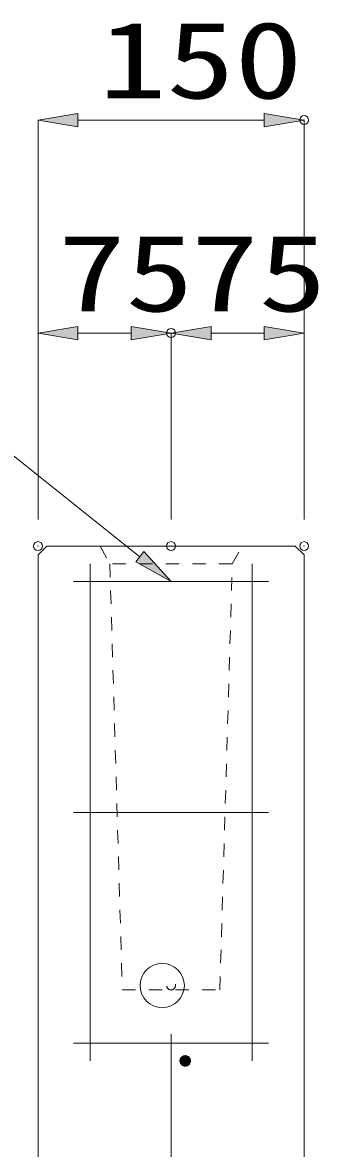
# Model space of a CAD drawing. Units: millimetres, scale not verified. Extents: x 0 to 6300, y 0 to 4455.
# Drawn here: x 3972 to 4139, y 1438 to 2072 of the extents above; entities that cross this region are included whole.
import ezdxf
from ezdxf.enums import TextEntityAlignment as Align

# ---------------------------------------------------------------- set-up
doc = ezdxf.new("R2010")
doc.units = ezdxf.units.MM
doc.header["$LTSCALE"] = 10
doc.header["$PDMODE"] = 32
doc.header["$PDSIZE"] = 5
doc.linetypes.add('USER1', pattern=[1.5, 0.75, -0.75])
for name, color, linetype, lineweight in [('Defpoints_2', 7, 'Continuous', 13), ('S-1', 2, 'USER1', 13), ('S-2', 3, 'Continuous', 13), ('S-Dim', 1, 'Continuous', 13), ('S-Txt', 7, 'Continuous', 13)]:
    doc.layers.add(name, color=color, linetype=linetype, lineweight=lineweight)
doc.styles.add('ＭＳ ゴシック', font='')
doc.styles.get('ＭＳ ゴシック').set_extended_font_data('MS Gothic')

msp = doc.modelspace()

# ---------------------------------------------------------------- hatches: boundary and pattern name
at = {"layer": 'S-2'}
for points in [[(4066.5, 1487.5), (4066.48, 1487.88), (4066.41, 1488.25), (4066.29, 1488.6), (4066.13, 1488.95), (4065.93, 1489.26), (4065.69, 1489.55), (4065.41, 1489.81), (4065.11, 1490.03), (4064.78, 1490.21), (4064.43, 1490.35), (4064.06, 1490.45), (4063.69, 1490.49), (4063.31, 1490.49), (4062.94, 1490.45), (4062.57, 1490.35), (4062.22, 1490.21), (4061.89, 1490.03), (4061.59, 1489.81), (4061.31, 1489.55), (4061.07, 1489.26), (4060.87, 1488.95), (4060.71, 1488.6), (4060.59, 1488.25), (4060.52, 1487.88), (4060.5, 1487.5), (4063.5, 1487.5)], [(4060.5, 1487.5), (4060.52, 1487.12), (4060.59, 1486.75), (4060.71, 1486.4), (4060.87, 1486.05), (4061.07, 1485.74), (4061.31, 1485.45), (4061.59, 1485.19), (4061.89, 1484.97), (4062.22, 1484.79), (4062.57, 1484.65), (4062.94, 1484.55), (4063.31, 1484.51), (4063.69, 1484.51), (4064.06, 1484.55), (4064.43, 1484.65), (4064.78, 1484.79), (4065.11, 1484.97), (4065.41, 1485.19), (4065.69, 1485.45), (4065.93, 1485.74), (4066.13, 1486.05), (4066.29, 1486.4), (4066.41, 1486.75), (4066.48, 1487.12), (4066.5, 1487.5), (4063.5, 1487.5)]]:
    msp.add_hatch(color=256, dxfattribs=at).paths.add_polyline_path(points)
at = {"layer": 'S-Dim'}
for points in [[(4003, 2021.25), (4003, 2013.75), (3980.5, 2017.5)], [(4108, 2021.25), (4108, 2013.75), (4130.5, 2017.5)], [(4003, 1901.25), (4003, 1893.75), (3980.5, 1897.5)], [(4033, 1901.25), (4033, 1893.75), (4055.5, 1897.5)], [(4078, 1901.25), (4078, 1893.75), (4055.5, 1897.5)], [(4108, 1901.25), (4108, 1893.75), (4130.5, 1897.5)]]:
    msp.add_hatch(color=256, dxfattribs=at).paths.add_polyline_path(points)
at = {"layer": 'S-Txt'}
msp.add_hatch(color=256, dxfattribs=at).paths.add_polyline_path([(4040.23, 1774.45), (4055.5, 1757.5), (4035.56, 1768.58)])

# ---------------------------------------------------------------- linework, layer by layer
at = {"layer": 'Defpoints_2'}
for p in [(4130.5, 2017.5), (4055.5, 1897.5), (4055.5, 1897.5), (3980.5, 1777.5), (3980.5, 1777.5), (3980.5, 1777.5), (3980.5, 1777.5), (4055.5, 1777.5), (4055.5, 1777.5), (4130.5, 1777.5), (4130.5, 1777.5)]:
    msp.add_point(p, dxfattribs=at)
at = {"layer": 'S-1', "linetype": 'Continuous'}
for p, q in [((3980.5, 1772.5), (3985.5, 1777.5)), ((3985.5, 1777.5), (4125.5, 1777.5)), ((4125.5, 1777.5), (4130.5, 1772.5)), ((3980.5, 886.5), (3980.5, 1772.5)), ((4130.5, 1772.5), (4130.5, 997.5))]:
    msp.add_line(p, q, dxfattribs=at)
at = {"layer": 'S-1'}
for p, q in [((4095.5, 1777.5), (4015.5, 1777.5)), ((4015.5, 1777.5), (4021, 1767.5)), ((4090, 1767.5), (4095.5, 1777.5)), ((4021, 1767.5), (4028, 1527.5)), ((4090, 1767.5), (4021, 1767.5)), ((4083, 1527.5), (4090, 1767.5)), ((4028, 1527.5), (4083, 1527.5))]:
    msp.add_line(p, q, dxfattribs=at)
msp.add_circle((4055.5, 1530), 2.5, dxfattribs=at)
at = {"layer": 'S-1', "linetype": 'Continuous'}
msp.add_ellipse((4050.5, 1530), major_axis=(12.5, 0), ratio=0.994308, dxfattribs=at)
at = {"layer": 'S-2'}
for p, q in [((4009.89, 1767.5), (4009.89, 1487.5)), ((4101.11, 1767.5), (4101.11, 1487.5)), ((4110.5, 1757.5), (4000.5, 1757.5)), ((4110.5, 1627.5), (4000.5, 1627.5)), ((4110.5, 1497.5), (4000.5, 1497.5)), ((4055.5, 957.5), (4055.5, 1502.5))]:
    msp.add_line(p, q, dxfattribs=at)
for points in [[(4066.5, 1487.5), (4066.48, 1487.88), (4066.41, 1488.25), (4066.29, 1488.6), (4066.13, 1488.95), (4065.93, 1489.26), (4065.69, 1489.55), (4065.41, 1489.81), (4065.11, 1490.03), (4064.78, 1490.21), (4064.43, 1490.35), (4064.06, 1490.45), (4063.69, 1490.49), (4063.31, 1490.49), (4062.94, 1490.45), (4062.57, 1490.35), (4062.22, 1490.21), (4061.89, 1490.03), (4061.59, 1489.81), (4061.31, 1489.55), (4061.07, 1489.26), (4060.87, 1488.95), (4060.71, 1488.6), (4060.59, 1488.25), (4060.52, 1487.88), (4060.5, 1487.5), (4063.5, 1487.5)], [(4060.5, 1487.5), (4060.52, 1487.12), (4060.59, 1486.75), (4060.71, 1486.4), (4060.87, 1486.05), (4061.07, 1485.74), (4061.31, 1485.45), (4061.59, 1485.19), (4061.89, 1484.97), (4062.22, 1484.79), (4062.57, 1484.65), (4062.94, 1484.55), (4063.31, 1484.51), (4063.69, 1484.51), (4064.06, 1484.55), (4064.43, 1484.65), (4064.78, 1484.79), (4065.11, 1484.97), (4065.41, 1485.19), (4065.69, 1485.45), (4065.93, 1485.74), (4066.13, 1486.05), (4066.29, 1486.4), (4066.41, 1486.75), (4066.48, 1487.12), (4066.5, 1487.5), (4063.5, 1487.5)]]:
    msp.add_lwpolyline(points, close=True, dxfattribs=at)
at = {"layer": 'S-Dim'}
for p, q in [((3980.5, 1792.5), (3980.5, 2017.5)), ((4003, 2017.5), (4108, 2017.5)), ((4130.5, 1792.5), (4130.5, 2017.5)), ((3980.5, 1792.5), (3980.5, 1897.5)), ((4003, 1897.5), (4033, 1897.5)), ((4055.5, 1792.5), (4055.5, 1897.5)), ((4055.5, 1792.5), (4055.5, 1897.5)), ((4108, 1897.5), (4078, 1897.5)), ((4130.5, 1792.5), (4130.5, 1897.5))]:
    msp.add_line(p, q, dxfattribs=at)
for points in [[(4003, 2021.25), (4003, 2013.75), (3980.5, 2017.5)], [(4108, 2021.25), (4108, 2013.75), (4130.5, 2017.5)], [(4003, 1901.25), (4003, 1893.75), (3980.5, 1897.5)], [(4033, 1901.25), (4033, 1893.75), (4055.5, 1897.5)], [(4078, 1901.25), (4078, 1893.75), (4055.5, 1897.5)], [(4108, 1901.25), (4108, 1893.75), (4130.5, 1897.5)]]:
    msp.add_lwpolyline(points, close=True, dxfattribs=at)
at = {"layer": 'S-Txt'}
msp.add_line((4037.9, 1771.51), (3915.26, 1869.15), dxfattribs=at)
msp.add_lwpolyline([(4040.23, 1774.45), (4055.5, 1757.5), (4035.56, 1768.58)], close=True, dxfattribs=at)

# ---------------------------------------------------------------- texts
at = {"layer": 'S-Dim', "style": 'ＭＳ ゴシック', "width": 1.3}
for s, p in [('150', (4014.7, 2016.67)), ('75', (3991.6, 1896.67)), ('75', (4066.6, 1896.67))]:
    msp.add_text(s, height=43.3, dxfattribs=at).set_placement(p, align=Align.BOTTOM_LEFT)

doc.saveas('drawing.dxf')
